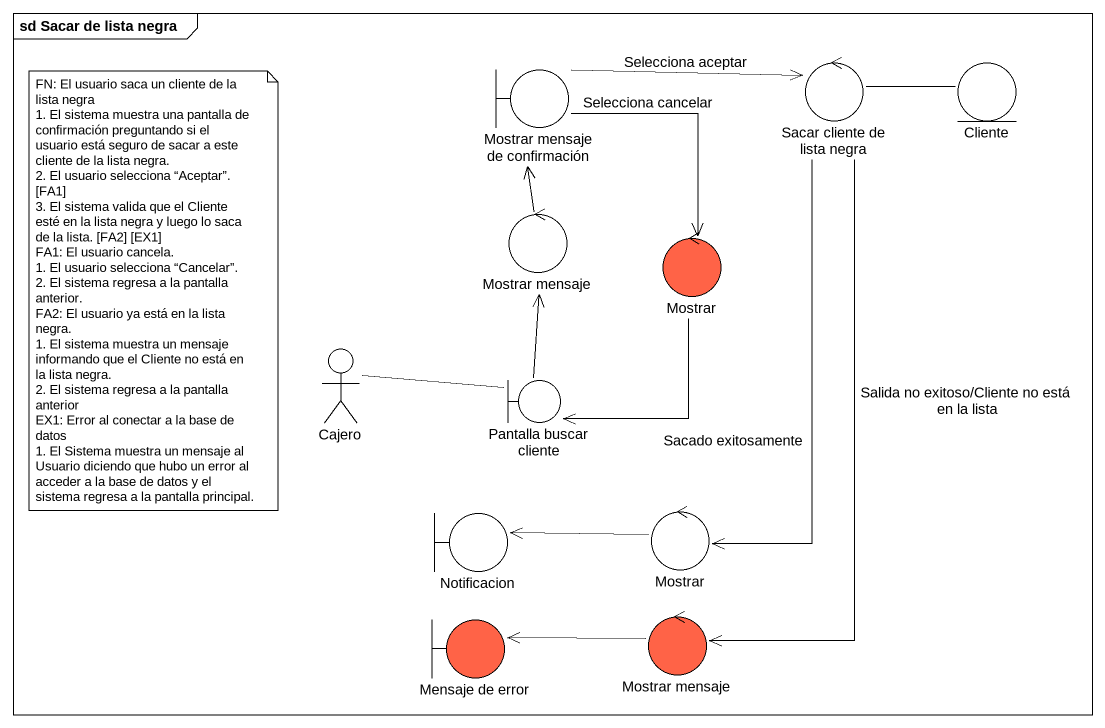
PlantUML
@startuml
mainframe sd Sacar de lista negra
boundary "Mostrar mensaje de confirmación" as Mostrar_mensaje_de
control "Sacar cliente de lista negra" as Sacar_cliente_de_lista_negra
entity Cliente
control "Mostrar mensaje" as Mostrar_mensaje
control Mostrar #FF6347
actor Cajero
boundary "Pantalla buscar cliente" as Pantalla_buscar_cliente
boundary Notificacion
control "Mostrar" as Mostrar_2
boundary "Mensaje de error" as Mensaje_de_error #FF6347
control "Mostrar mensaje" as Mostrar_mensaje_2 #FF6347
Mostrar_mensaje_de -right-> Sacar_cliente_de_lista_negra : Selecciona aceptar
Mostrar_mensaje_de --> Mostrar : Selecciona cancelar
Sacar_cliente_de_lista_negra -right- Cliente
Sacar_cliente_de_lista_negra --> Mostrar_2 : Sacado exitosamente
Sacar_cliente_de_lista_negra --> Mostrar_mensaje_2 : Salida no exitoso/Cliente no está en la lista
Mostrar_mensaje -up-> Mostrar_mensaje_de
Mostrar --> Pantalla_buscar_cliente
Cajero -right- Pantalla_buscar_cliente
Pantalla_buscar_cliente -up-> Mostrar_mensaje
Mostrar_2 -left-> Notificacion
Mostrar_mensaje_2 -left-> Mensaje_de_error
note as N1
  FN: El usuario saca un cliente de la lista negra
  1. El sistema muestra una pantalla de confirmación preguntando si el usuario está seguro de sacar a este cliente de la lista negra.
  2. El usuario selecciona “Aceptar”. [FA1]
  3. El sistema valida que el Cliente esté en la lista negra y luego lo saca de la lista. [FA2] [EX1]
  FA1: El usuario cancela.
  1. El usuario selecciona “Cancelar”.
  2. El sistema regresa a la pantalla anterior.
  FA2: El usuario ya está en la lista negra.
  1. El sistema muestra un mensaje informando que el Cliente no está en la lista negra.
  2. El sistema regresa a la pantalla anterior
  EX1: Error al conectar a la base de datos
  1. El Sistema muestra un mensaje al Usuario diciendo que hubo un error al acceder a la base de datos y el sistema regresa a la pantalla principal.
end note
@enduml
